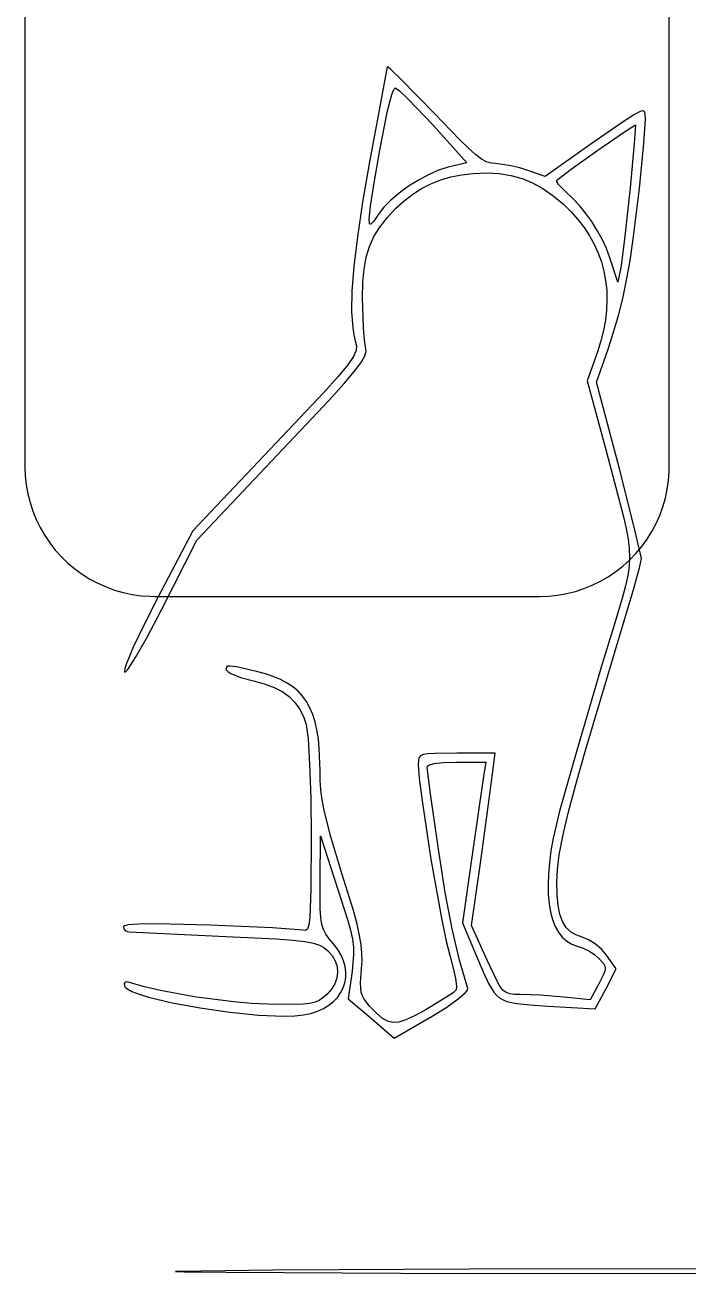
# Model space of a CAD drawing. Extents: x 45 to 603, y -200 to 395.
# Drawn here: x 44.6 to 241, y -199.7 to 170.3 of the extents above; entities that cross this region are included whole.
import ezdxf

# ---------------------------------------------------------------- set-up
doc = ezdxf.new("R2010")
doc.units = 0

msp = doc.modelspace()

# ---------------------------------------------------------------- linework, layer by layer
at = {"layer": 'Layer 1'}
for p, q in [((44.6336, 356.5), (44.6336, 39.4004)), ((235.443, 39.4004), (235.443, 356.494)), ((151.871, 157.91), (149.22516, 143.4902)), ((151.871098, 157.9101), (151.871, 157.91)), ((152.158938, 157.796132), (151.871098, 157.9101)), ((152.983185, 157.097709), (152.158938, 157.796132)), ((156.005246, 154.189341), (152.983185, 157.097709)), ((153.900846, 151.138278), (154.38454, 151.69225)), ((154.38454, 151.69225), (155.544161, 150.811681)), ((165.894098, 144.0194), (156.005246, 154.189341)), ((152.00328, 144.81307), (153.293128, 149.641727)), ((153.293128, 149.641727), (153.900846, 151.138278)), ((155.544161, 150.811681), (158.006029, 148.418025)), ((158.006029, 148.418025), (165.49704, 140.57975)), ((149.760518, 133.150694), (152.00328, 144.81307)), ((226.880708, 144.68086), (225.196053, 143.744481)), ((227.574726, 144.880346), (226.880708, 144.68086)), ((228.067204, 144.713957), (227.574726, 144.880346)), ((228.355043, 143.927444), (228.067204, 144.713957)), ((149.22516, 143.4902), (146.661745, 129.713236)), ((173.302449, 136.346465), (165.894098, 144.0194)), ((221.837077, 141.555462), (211.931708, 134.75896)), ((225.196053, 143.744481), (221.837077, 141.555462)), ((221.954813, 138.465061), (225.425416, 140.71195)), ((225.425416, 140.71195), (225.07815, 135.155682)), ((227.959717, 135.304688), (228.435142, 142.26656)), ((228.435142, 142.26656), (228.355043, 143.927444)), ((165.49704, 140.57975), (165.4971, 140.5797)), ((165.4971, 140.5797), (175.5513, 129.4672)), ((214.329416, 133.154779), (221.954813, 138.465061)), ((175.977228, 133.750236), (173.302449, 136.346465)), ((178.131107, 131.848539), (175.977228, 133.750236)), ((211.931708, 134.75896), (198.702508, 125.36623)), ((225.07815, 135.155682), (223.837916, 122.05875)), ((226.616124, 121.79436), (227.959717, 135.304688)), ((146.661745, 129.713236), (144.61768, 117.759417)), ((148.051058, 123.54711), (149.760518, 133.150694)), ((179.88811, 130.542156), (178.131107, 131.848539)), ((181.37226, 129.731868), (179.88811, 130.542156)), ((182.707582, 129.318455), (181.37226, 129.731868)), ((206.431169, 127.522032), (214.329416, 133.154779)), ((164.184521, 125.936656), (161.174613, 124.330547)), ((167.16032, 127.232705), (164.184521, 125.936656)), ((169.99504, 128.14428), (167.16032, 127.232705)), ((175.5513, 129.4672), (169.99504, 128.14428)), ((170.813551, 125.293897), (174.021624, 125.919447)), ((174.021624, 125.919447), (177.403326, 126.2923)), ((177.403326, 126.2923), (181.405669, 126.431827)), ((181.405669, 126.431827), (185.11346, 126.24269)), ((184.018098, 129.2027), (182.707582, 129.318455)), ((186.101694, 128.98566), (184.018098, 129.2027)), ((185.11346, 126.24269), (188.57941, 125.706287)), ((188.582169, 128.557779), (186.101694, 128.98566)), ((191.161863, 127.956263), (188.582169, 128.557779)), ((193.543118, 127.21832), (191.161863, 127.956263)), ((198.702508, 125.36623), (193.543118, 127.21832)), ((202.142016, 124.30775), (206.431169, 127.522032)), ((146.961716, 116.572831), (148.051058, 123.54711)), ((158.237568, 122.488791), (155.480356, 120.485803)), ((161.174613, 124.330547), (158.237568, 122.488791)), ((162.107087, 121.854555), (164.868683, 123.266102)), ((164.868683, 123.266102), (167.766704, 124.410999)), ((167.766704, 124.410999), (170.813551, 125.293897)), ((188.57941, 125.706287), (191.856226, 124.804013)), ((191.856226, 124.804013), (194.996617, 123.517266)), ((194.996617, 123.517266), (198.053292, 121.827442)), ((202.127545, 123.826127), (202.142016, 124.30775)), ((202.621572, 123.034441), (202.127545, 123.826127)), ((204.787856, 120.86816), (202.621572, 123.034441)), ((153.00995, 118.395996), (150.933321, 116.293784)), ((155.480356, 120.485803), (153.00995, 118.395996)), ((156.943559, 118.212905), (159.469513, 120.171707)), ((159.469513, 120.171707), (162.107087, 121.854555)), ((198.053292, 121.827442), (201.078958, 119.715938)), ((201.078958, 119.715938), (204.126326, 117.16415)), ((206.880755, 118.925381), (204.787856, 120.86816)), ((208.880636, 116.785715), (206.880755, 118.925381)), ((223.8379, 122.0588), (222.316544, 107.7051)), ((223.837916, 122.05875), (223.8379, 122.0588)), ((224.815711, 106.820585), (226.616124, 121.79436)), ((144.61768, 117.759417), (143.07901, 107.492318)), ((146.57931, 112.79837), (146.961716, 116.572831)), ((150.933321, 116.293784), (149.35744, 114.25358)), ((151.887521, 113.159979), (154.516826, 115.9735)), ((154.516826, 115.9735), (156.943559, 118.212905)), ((204.126326, 117.16415), (206.375735, 114.942865)), ((206.375735, 114.942865), (208.410817, 112.645808)), ((210.768896, 114.475517), (208.880636, 116.785715)), ((146.678528, 111.500252), (146.57931, 112.79837)), ((146.830456, 111.235667), (146.678528, 111.500252)), ((147.075403, 111.243935), (146.830456, 111.235667)), ((147.918763, 112.128638), (147.075403, 111.243935)), ((149.35744, 114.25358), (147.918763, 112.128638)), ((149.729508, 110.406912), (151.887521, 113.159979)), ((208.410817, 112.645808), (210.231184, 110.274725)), ((212.526931, 112.021141), (210.768896, 114.475517)), ((214.136138, 109.448943), (212.526931, 112.021141)), ((143.07901, 107.492318), (142.031785, 98.775512)), ((146.678523, 104.679075), (148.005577, 107.613534)), ((148.005577, 107.613534), (149.729508, 110.406912)), ((210.231184, 110.274725), (211.836448, 107.831359)), ((211.836448, 107.831359), (213.226222, 105.317455)), ((215.577914, 106.785276), (214.136138, 109.448943)), ((222.316544, 107.7051), (221.19206, 98.9077)), ((145.711139, 101.50277), (146.678523, 104.679075)), ((213.226222, 105.317455), (214.400118, 102.734756)), ((216.833654, 104.056497), (215.577914, 106.785276)), ((217.884756, 101.28896), (216.833654, 104.056497)), ((223.86047, 100.465408), (224.815711, 106.820585)), ((145.066216, 97.98385), (145.711139, 101.50277)), ((214.400118, 102.734756), (215.357748, 100.085006)), ((215.357748, 100.085006), (216.098726, 97.36995)), ((220.266016, 94.14519), (217.884756, 101.28896)), ((222.829264, 94.674535), (223.86047, 100.465408)), ((142.031785, 98.775512), (141.462051, 91.472574)), ((144.706547, 94.021549), (145.066216, 97.98385)), ((216.098726, 97.36995), (216.622663, 94.591331)), ((221.19206, 98.9077), (220.266016, 94.14519)), ((144.594926, 89.5151), (144.706547, 94.021549)), ((216.622663, 94.591331), (216.929172, 91.750894)), ((221.692638, 89.30534), (222.829264, 94.674535)), ((141.462051, 91.472574), (141.355855, 85.447077)), ((144.85951, 80.535792), (144.594926, 89.5151)), ((217.017865, 88.850383), (216.888354, 85.891541)), ((216.929172, 91.750894), (217.017865, 88.850383)), ((220.421137, 84.215197), (221.692638, 89.30534)), ((141.355855, 85.447077), (141.699246, 80.562594)), ((216.888354, 85.891541), (216.540253, 82.876112)), ((216.540253, 82.876112), (215.973172, 79.805842)), ((218.985304, 79.26148), (220.421137, 84.215197)), ((141.699246, 80.562594), (142.035176, 78.5056)), ((142.035176, 78.5056), (142.47827, 76.6827)), ((145.153033, 77.032122), (144.85951, 80.535792)), ((215.973172, 79.805842), (215.186726, 76.682473)), ((217.355684, 74.30156), (218.985304, 79.26148)), ((142.47827, 76.6827), (142.806933, 75.256427)), ((142.806933, 75.256427), (142.726318, 73.830154)), ((145.52097, 74.8307), (145.153033, 77.032122)), ((145.679375, 73.654027), (145.52097, 74.8307)), ((213.916094, 64.51195), (217.355684, 74.30156)), ((215.186726, 76.682473), (214.180526, 73.50775)), ((141.975974, 72.069016), (140.295451, 69.638149)), ((142.726318, 73.830154), (141.975974, 72.069016)), ((142.263307, 67.686912), (144.253631, 70.333279)), ((144.253631, 70.333279), (145.324625, 72.238602)), ((145.324625, 72.238602), (145.679375, 73.654027)), ((214.180526, 73.50775), (211.137806, 64.90877)), ((140.295451, 69.638149), (137.424299, 66.202688)), ((139.150567, 64.048357), (142.263307, 67.686912)), ((137.424299, 66.202688), (133.102068, 61.427769)), ((134.712322, 59.166467), (139.150567, 64.048357)), ((211.137806, 64.90877), (216.429486, 45.19727)), ((220.662984, 39.24415), (213.916094, 64.51195)), ((133.102068, 61.427769), (119.06257, 46.5201)), ((121.04697, 44.6681), (134.712322, 59.166467)), ((119.06257, 46.5201), (94.32397, 20.4586)), ((95.51457, 17.6805), (121.04697, 44.6681)), ((216.429486, 45.19727), (219.645577, 33.297439)), ((44.6336, 39.4004), (44.7274, 36.7234)), ((225.309739, 20.789382), (220.662984, 39.24415)), ((235.233, 35.3914), (235.42, 38.0634)), ((235.42, 38.0634), (235.443, 39.4003)), ((44.7274, 36.7234), (45.0077, 34.0595)), ((45.0077, 34.0595), (45.4731, 31.4217)), ((219.645577, 33.297439), (221.942343, 24.586572)), ((234.86, 32.7389), (235.233, 35.3914)), ((45.4731, 31.4217), (46.1215, 28.8228)), ((233.564, 27.5441), (234.303, 30.1189)), ((234.303, 30.1189), (234.86, 32.7389)), ((46.1215, 28.8228), (46.9495, 26.2754)), ((46.9495, 26.2754), (47.9532, 23.792)), ((232.648, 25.0271), (233.564, 27.5441)), ((47.9532, 23.792), (49.1277, 21.3846)), ((221.942343, 24.586572), (222.741618, 21.101921)), ((230.301, 20.2152), (231.558, 22.5802)), ((231.558, 22.5802), (232.648, 25.0271)), ((49.1277, 21.3846), (50.4673, 19.0651)), ((50.4673, 19.0651), (51.9654, 16.8446)), ((94.32397, 20.4586), (84.00517, 0.7471)), ((222.741618, 21.101921), (223.305829, 18.024419)), ((227.277584, 12.25655), (225.309739, 20.789382)), ((228.881, 17.9437), (230.301, 20.2152)), ((51.9654, 16.8446), (53.6147, 14.734)), ((85.06347, -2.9571), (95.51457, 17.6805)), ((223.305829, 18.024419), (223.633232, 15.224033)), ((223.633232, 15.224033), (223.722083, 12.570732)), ((225.585, 13.725), (227.307, 15.7768)), ((227.307, 15.7768), (228.881, 17.9437)), ((53.6147, 14.734), (55.4073, 12.7437)), ((55.4073, 12.7437), (57.3343, 10.8832)), ((221.733, 10.006), (223.724, 11.7983)), ((223.722083, 12.570732), (223.570639, 9.934486)), ((223.724, 11.7983), (225.585, 13.725)), ((226.649198, 9.530111), (227.277584, 12.25655)), ((57.3343, 10.8832), (59.3864, 9.16168)), ((59.3864, 9.16168), (61.5536, 7.58751)), ((61.5536, 7.58751), (63.8253, 6.16835)), ((217.402, 6.85935), (219.623, 8.35707)), ((219.623, 8.35707), (221.733, 10.006)), ((223.570639, 9.934486), (223.177154, 7.185263)), ((224.929403, 3.343387), (226.649198, 9.530111)), ((63.8253, 6.16835), (66.1905, 4.91111)), ((66.1905, 4.91111), (68.6377, 3.82192)), ((68.6377, 3.82192), (71.1548, 2.90609)), ((210.191, 3.34285), (212.674, 4.34612)), ((212.674, 4.34612), (215.082, 5.52019)), ((215.082, 5.52019), (217.402, 6.85935)), ((222.539885, 4.193032), (221.657087, 0.827762)), ((223.177154, 7.185263), (222.539885, 4.193032)), ((71.1548, 2.90609), (73.7297, 2.16807)), ((73.7297, 2.16807), (76.3498, 1.61148)), ((76.3498, 1.61148), (79.0024, 1.239)), ((79.0024, 1.239), (81.6745, 1.05247)), ((84.00517, 0.7471), (80.017803, -7.093244)), ((81.6745, 1.05247), (83.0047, 1.02925)), ((83.0047, 1.02925), (197.065, 1.02925)), ((197.065, 1.02925), (199.742, 1.12258)), ((199.742, 1.12258), (202.406, 1.40242)), ((202.406, 1.40242), (205.044, 1.8674)), ((205.044, 1.8674), (207.643, 2.51526)), ((207.643, 2.51526), (210.191, 3.34285)), ((221.657087, 0.827762), (219.147932, -7.542019)), ((219.207774, -15.78935), (224.929403, 3.343387)), ((80.817743, -11.037248), (85.06347, -2.9571)), ((80.017803, -7.093244), (76.811785, -13.8546)), ((77.390564, -17.095809), (80.817743, -11.037248)), ((219.147932, -7.542019), (215.635734, -18.96433)), ((76.811785, -13.8546), (74.721985, -18.805231)), ((75.054788, -20.64909), (77.390564, -17.095809)), ((210.736933, -44.215613), (219.207774, -15.78935)), ((74.200313, -20.372857), (74.08327, -21.2134)), ((74.08327, -21.2134), (74.183329, -21.378991)), ((74.183329, -21.378991), (74.381444, -21.335098)), ((74.721985, -18.805231), (74.200313, -20.372857)), ((74.381444, -21.335098), (75.054788, -20.64909)), ((104.510486, -19.625896), (104.173814, -20.139303)), ((104.173814, -20.139303), (104.247969, -20.682166)), ((104.247969, -20.682166), (104.722101, -21.246733)), ((105.353845, -19.594887), (104.510486, -19.625896)), ((104.722101, -21.246733), (105.585357, -21.825252)), ((107.288615, -19.873939), (105.353845, -19.594887)), ((105.585357, -21.825252), (108.435835, -22.993143)), ((113.241756, -21.213396), (107.288615, -19.873939)), ((115.829046, -21.924015), (113.241756, -21.213396)), ((118.189022, -22.724937), (115.829046, -21.924015)), ((215.635734, -18.96433), (208.0455, -44.612468)), ((108.435835, -22.993143), (112.712586, -24.123826)), ((112.712586, -24.123826), (115.759178, -24.924813)), ((115.759178, -24.924813), (118.456954, -25.942841)), ((120.330019, -23.628952), (118.189022, -22.724937)), ((122.260369, -24.648851), (120.330019, -23.628952)), ((123.988404, -25.797423), (122.260369, -24.648851)), ((125.522458, -27.087459), (123.988404, -25.797423)), ((118.456954, -25.942841), (120.816766, -27.184112)), ((120.816766, -27.184112), (122.849466, -28.654825)), ((122.849466, -28.654825), (124.565906, -30.361182)), ((126.870864, -28.531749), (125.522458, -27.087459)), ((128.041954, -30.143084), (126.870864, -28.531749)), ((124.565906, -30.361182), (125.976938, -32.309384)), ((125.976938, -32.309384), (127.093414, -34.505631)), ((129.044061, -31.934253), (128.041954, -30.143084)), ((129.885518, -33.918047), (129.044061, -31.934253)), ((127.093414, -34.505631), (127.926186, -36.956126)), ((127.926186, -36.956126), (128.488427, -41.141933)), ((130.574658, -36.107257), (129.885518, -33.918047)), ((131.119814, -38.514673), (130.574658, -36.107257)), ((131.529319, -41.153084), (131.119814, -38.514673)), ((128.488427, -41.141933), (128.951448, -48.713596)), ((131.811506, -44.035281), (131.529319, -41.153084)), ((132.027256, -50.582196), (131.811506, -44.035281)), ((207.761908, -54.726627), (210.736933, -44.215613)), ((161.159143, -47.638419), (161.131496, -48.730086)), ((161.327868, -46.818053), (161.159143, -47.638419)), ((161.766344, -46.230232), (161.327868, -46.818053)), ((162.603246, -45.836199), (161.766344, -46.230232)), ((163.967248, -45.597194), (162.603246, -45.836199)), ((165.987024, -45.474463), (163.967248, -45.597194)), ((172.508596, -45.422786), (165.987024, -45.474463)), ((168.521262, -48.167786), (172.376334, -48.068568)), ((172.376334, -48.068568), (181.107604, -48.068568)), ((183.885696, -45.422786), (172.508596, -45.422786)), ((181.107604, -48.068568), (180.446144, -52.301908)), ((182.959652, -52.301966), (183.885696, -45.422786)), ((208.0455, -44.612468), (202.935734, -62.62073)), ((128.951448, -48.713596), (129.265641, -58.740924)), ((132.088751, -53.47404), (132.027256, -50.582196)), ((161.131496, -48.730086), (161.431995, -52.889018)), ((163.777354, -49.656068), (163.90267, -49.283996)), ((164.73647, -57.444743), (163.777354, -49.656068)), ((163.90267, -49.283996), (164.283784, -48.961534)), ((164.283784, -48.961534), (165.844417, -48.465441)), ((165.844417, -48.465441), (168.521262, -48.167786)), ((132.295974, -56.303862), (132.088751, -53.47404)), ((161.431995, -52.889018), (162.245642, -59.478819)), ((180.446144, -52.301908), (179.123224, -61.099331)), ((181.636735, -62.703366), (182.959652, -52.301966)), ((205.515524, -63.216051), (207.761908, -54.726627)), ((129.265641, -58.740924), (129.381396, -70.293726)), ((132.683032, -59.232894), (132.295974, -56.303862)), ((167.084654, -73.865468), (164.73647, -57.444743)), ((133.284031, -62.422371), (132.683032, -59.232894)), ((135.264278, -70.227593), (133.284031, -62.422371)), ((162.245642, -59.478819), (164.88528, -76.776012)), ((179.123224, -61.099331), (177.006554, -76.246808)), ((179.520062, -77.966566), (181.636735, -62.703366)), ((202.935734, -62.62073), (201.074086, -70.582806)), ((203.914065, -70.01875), (205.515524, -63.216051)), ((132.027262, -83.655178), (132.159554, -69.896778)), ((132.159554, -69.896778), (137.318944, -85.771778)), ((138.509566, -81.009396), (135.264278, -70.227593)), ((202.873815, -75.469589), (203.914065, -70.01875)), ((129.381396, -70.293726), (129.325585, -85.736743)), ((169.118643, -86.695745), (167.084654, -73.865468)), ((201.074086, -70.582806), (200.419893, -74.307557)), ((164.88528, -76.776012), (167.996208, -94.271643)), ((177.006554, -76.246808), (174.228424, -95.693708)), ((200.419893, -74.307557), (199.948829, -77.848791)), ((202.311056, -79.903434), (202.873815, -75.469589)), ((141.893348, -92.037168), (138.509566, -81.009396)), ((176.874222, -96.487466), (179.520062, -77.966566)), ((199.659924, -81.197012), (199.552211, -84.342724)), ((199.948829, -77.848791), (199.659924, -81.197012)), ((202.142074, -83.65515), (202.311056, -79.903434)), ((132.107877, -91.512086), (132.027262, -83.655178)), ((199.552211, -84.342724), (199.62472, -87.276433)), ((202.238192, -87.371208), (202.142074, -83.65515)), ((129.325585, -85.736743), (129.034129, -94.122814)), ((137.318944, -85.771778), (140.175623, -94.670476)), ((171.152633, -97.430006), (169.118643, -86.695745)), ((199.62472, -87.276433), (199.876482, -89.988643)), ((202.53895, -90.513656), (202.238192, -87.371208)), ((132.271433, -94.117361), (132.107877, -91.512086)), ((142.990701, -96.0713), (141.893348, -92.037168)), ((199.876482, -89.988643), (200.306527, -92.469858)), ((200.306527, -92.469858), (200.913888, -94.710584)), ((203.06295, -93.129004), (202.53895, -90.513656)), ((79.738823, -95.974877), (75.240881, -96.262198)), ((87.659822, -96.010017), (79.738823, -95.974877)), ((99.351136, -96.355216), (87.659822, -96.010017)), ((129.034129, -94.122814), (128.741898, -96.301237)), ((132.572966, -96.107167), (132.271433, -94.117361)), ((133.054333, -97.681493), (132.572966, -96.107167)), ((140.175623, -94.670476), (141.053608, -97.861761)), ((143.751638, -99.381446), (142.990701, -96.0713)), ((167.996208, -94.271643), (169.398968, -101.109489)), ((174.228424, -95.693708), (178.329474, -105.483318)), ((200.913888, -94.710584), (201.697596, -96.701326)), ((203.828797, -95.263761), (203.06295, -93.129004)), ((204.855093, -96.964435), (203.828797, -95.263761)), ((74.167038, -96.530658), (73.818736, -96.884384)), ((73.818736, -96.884384), (73.957229, -97.446625)), ((73.957229, -97.446625), (74.331368, -97.909646)), ((75.240881, -96.262198), (74.167038, -96.530658)), ((74.331368, -97.909646), (74.879141, -98.223839)), ((74.879141, -98.223839), (75.538536, -98.339594)), ((75.538536, -98.339594), (104.113636, -99.662514)), ((117.938125, -97.132428), (99.351136, -96.355216)), ((104.113636, -99.662514), (119.021306, -100.435596)), ((127.000136, -97.810426), (117.938125, -97.132428)), ((127.748156, -97.892346), (127.000136, -97.810426)), ((128.055018, -97.761318), (127.748156, -97.892346)), ((128.320991, -97.473515), (128.055018, -97.761318)), ((128.741898, -96.301237), (128.320991, -97.473515)), ((133.757392, -99.040328), (133.054333, -97.681493)), ((134.724003, -100.38366), (133.757392, -99.040328)), ((141.053608, -97.861761), (141.618433, -100.505791)), ((144.22112, -102.164492), (143.751638, -99.381446)), ((173.335451, -106.700773), (171.152633, -97.430006)), ((181.504442, -106.673966), (176.874222, -96.487466)), ((201.697596, -96.701326), (202.656681, -98.432588)), ((202.656681, -98.432588), (203.790174, -99.894874)), ((206.160442, -98.277536), (204.855093, -96.964435)), ((207.763448, -99.249571), (206.160442, -98.277536)), ((209.682714, -99.92705), (207.763448, -99.249571)), ((119.021306, -100.435596), (123.935755, -100.792681)), ((123.935755, -100.792681), (127.529348, -101.183872)), ((127.529348, -101.183872), (130.081141, -101.649477)), ((130.081141, -101.649477), (131.870184, -102.229803)), ((131.870184, -102.229803), (133.175532, -102.96516)), ((133.175532, -102.96516), (134.276236, -103.895854)), ((135.996022, -101.911478), (134.724003, -100.38366)), ((137.269946, -103.544428), (135.996022, -101.911478)), ((138.268499, -105.208189), (137.269946, -103.544428)), ((141.618433, -100.505791), (141.910405, -102.821156)), ((141.910405, -102.821156), (141.969833, -105.026448)), ((144.444104, -104.617324), (144.22112, -102.164492)), ((169.398968, -101.109489), (170.524226, -105.615686)), ((203.790174, -99.894874), (205.097106, -101.07869)), ((205.097106, -101.07869), (206.576509, -101.974541)), ((206.576509, -101.974541), (208.227414, -102.57293)), ((208.227414, -102.57293), (210.003019, -103.170311)), ((211.58028, -100.698064), (209.682714, -99.92705)), ((210.003019, -103.170311), (211.815834, -104.077751)), ((213.552259, -101.927965), (211.58028, -100.698064)), ((215.375408, -103.480329), (213.552259, -101.927965)), ((216.826484, -105.21873), (215.375408, -103.480329)), ((134.276236, -103.895854), (135.577969, -105.353651)), ((135.577969, -105.353651), (136.504529, -106.92617)), ((136.504529, -106.92617), (137.052818, -108.579303)), ((138.998463, -106.887064), (138.268499, -105.208189)), ((139.466622, -108.565356), (138.998463, -106.887064)), ((141.969833, -105.026448), (141.552284, -109.981178)), ((144.330416, -109.319896), (144.46555, -106.93683)), ((144.46555, -106.93683), (144.444104, -104.617324)), ((170.524226, -105.615686), (171.483342, -109.082149)), ((175.815924, -115.140568), (173.335451, -106.700773)), ((178.329474, -105.483318), (180.297059, -110.178641)), ((184.261903, -112.563036), (181.504442, -106.673966)), ((211.815834, -104.077751), (213.455016, -105.158825)), ((213.455016, -105.158825), (214.709724, -106.27711)), ((214.709724, -106.27711), (216.047116, -107.843944)), ((219.736904, -109.31978), (216.826484, -105.21873)), ((137.219733, -110.278944), (137.002175, -111.990986)), ((137.052818, -108.579303), (137.219733, -110.278944)), ((139.679757, -110.227369), (139.466622, -108.565356)), ((139.64465, -111.857407), (139.679757, -110.227369)), ((141.552284, -109.981178), (140.361654, -118.183278)), ((144.03276, -113.472606), (144.330416, -109.319896)), ((171.483342, -109.082149), (172.144801, -112.11453)), ((180.297059, -110.178641), (181.915827, -113.677143)), ((215.993372, -110.927999), (214.577432, -113.68546)), ((216.35175, -109.9694), (215.993372, -110.927999)), ((216.047116, -107.843944), (216.377071, -108.504887)), ((216.479133, -109.187534), (216.35175, -109.9694)), ((216.377071, -108.504887), (216.479133, -109.187534)), ((216.694184, -115.27292), (219.736904, -109.31978)), ((74.265268, -113.238953), (73.982079, -113.625493)), ((73.982079, -113.625493), (74.083362, -114.346898)), ((74.083362, -114.346898), (74.317017, -114.737641)), ((74.920527, -113.174874), (74.265268, -113.238953)), ((75.935452, -113.420854), (74.920527, -113.174874)), ((80.035213, -114.589003), (75.935452, -113.420854)), ((84.772149, -115.696691), (80.035213, -114.589003)), ((136.397042, -113.681323), (135.401235, -115.315848)), ((137.002175, -111.990986), (136.397042, -113.681323)), ((138.856845, -114.958769), (139.368086, -113.439773)), ((139.368086, -113.439773), (139.64465, -111.857407)), ((144.060666, -114.991633), (144.03276, -113.472606)), ((172.144801, -112.11453), (172.458995, -114.377964)), ((172.458995, -114.377964), (172.376316, -115.537586)), ((181.915827, -113.677143), (183.45708, -116.171057)), ((185.276314, -114.373528), (184.261903, -112.563036)), ((186.200808, -115.587154), (185.276314, -114.373528)), ((214.577432, -113.68546), (212.063882, -118.44797)), ((74.317017, -114.737641), (74.761972, -115.139649)), ((74.761972, -115.139649), (76.238015, -115.969801)), ((76.238015, -115.969801), (78.415954, -116.822046)), ((78.415954, -116.822046), (81.200253, -117.681073)), ((81.200253, -117.681073), (88.205782, -119.35824)), ((89.964873, -116.720663), (84.772149, -115.696691)), ((95.432002, -117.637664), (89.964873, -116.720663)), ((106.46393, -119.057737), (95.432002, -117.637664)), ((132.892079, -117.869957), (131.801962, -118.636063)), ((134.011652, -116.860454), (132.892079, -117.869957)), ((135.401235, -115.315848), (134.011652, -116.860454)), ((135.982888, -118.978581), (137.157463, -117.74387)), ((137.157463, -117.74387), (138.11771, -116.398701)), ((138.11771, -116.398701), (138.856845, -114.958769)), ((140.361654, -118.183278), (147.240834, -124.004128)), ((144.2312, -116.248661), (144.060666, -114.991633)), ((144.562964, -117.325856), (144.2312, -116.248661)), ((145.074563, -118.305384), (144.562964, -117.325856)), ((146.711676, -120.300096), (145.074563, -118.305384)), ((169.3336, -117.819622), (163.115876, -121.490726)), ((171.413065, -116.39335), (169.3336, -117.819622)), ((169.546476, -120.628613), (172.955057, -118.199816)), ((172.376316, -115.537586), (171.413065, -116.39335)), ((172.955057, -118.199816), (175.148221, -116.291919)), ((175.148221, -116.291919), (175.692133, -115.606947)), ((175.692133, -115.606947), (175.815924, -115.140568)), ((183.45708, -116.171057), (184.28342, -117.101367)), ((184.28342, -117.101367), (185.192119, -117.852618)), ((185.192119, -117.852618), (186.21709, -118.448839)), ((187.150107, -116.323287), (186.200808, -115.587154)), ((188.238932, -116.701302), (187.150107, -116.323287)), ((189.582007, -116.84057), (188.238932, -116.701302)), ((191.294052, -116.860466), (189.582007, -116.84057)), ((197.230637, -117.108514), (191.294052, -116.860466)), ((204.258652, -117.654218), (197.230637, -117.108514)), ((212.063882, -118.44797), (204.258652, -117.654218)), ((213.519174, -121.09377), (216.694184, -115.27292)), ((88.205782, -119.35824), (96.490307, -120.878827)), ((96.490307, -120.878827), (105.289532, -122.120358)), ((111.665959, -119.5143), (106.46393, -119.057737)), ((116.416852, -119.770874), (111.665959, -119.5143)), ((124.35642, -119.855627), (116.416852, -119.770874)), ((127.018531, -119.768554), (124.35642, -119.855627)), ((129.034171, -119.555905), (127.018531, -119.768554)), ((130.57232, -119.188227), (129.034171, -119.555905)), ((129.276946, -122.498908), (131.241013, -121.862997)), ((131.801962, -118.636063), (130.57232, -119.188227)), ((131.241013, -121.862997), (133.01788, -121.053841)), ((133.01788, -121.053841), (134.600766, -120.087137)), ((134.600766, -120.087137), (135.982888, -118.978581)), ((148.707927, -122.386022), (146.711676, -120.300096)), ((163.115876, -121.490726), (159.990993, -123.181325)), ((165.232524, -123.342668), (169.546476, -120.628613)), ((186.21709, -118.448839), (187.392246, -118.91406)), ((187.392246, -118.91406), (190.328763, -119.547618)), ((190.328763, -119.547618), (194.272972, -119.945526)), ((194.272972, -119.945526), (199.496174, -120.300018)), ((199.496174, -120.300018), (213.519174, -121.09377)), ((105.289532, -122.120358), (113.839163, -122.960361)), ((113.839163, -122.960361), (121.374905, -123.276359)), ((121.374905, -123.276359), (124.523725, -123.199583)), ((124.523725, -123.199583), (127.132462, -122.945878)), ((127.132462, -122.945878), (129.276946, -122.498908)), ((147.240834, -124.004128), (153.987724, -129.824978)), ((150.428233, -123.890586), (148.707927, -122.386022)), ((152.018319, -124.827741), (150.428233, -123.890586)), ((153.623911, -125.21144), (152.018319, -124.827741)), ((155.390737, -125.055635), (153.623911, -125.21144)), ((153.987724, -129.824978), (165.232524, -123.342668)), ((157.464522, -124.374279), (155.390737, -125.055635)), ((159.990993, -123.181325), (157.464522, -124.374279)), ((89.6937, -198.882), (89.18991, -198.919195)), ((89.18991, -198.919195), (89.379443, -198.956317)), ((89.379443, -198.956317), (91.774719, -199.030053)), ((118.010947, -198.529049), (89.6937, -198.882)), ((89.6937, -198.882), (89.6937, -198.882)), ((91.774719, -199.030053), (104.183824, -199.173456)), ((104.183824, -199.173456), (155.905894, -199.427705)), ((176.506225, -198.266015), (118.010947, -198.529049)), ((155.905894, -199.427705), (338.4027, -199.675752)), ((343.1651, -198.022101), (176.506225, -198.266015))]:
    msp.add_line(p, q, dxfattribs=at)

doc.saveas('drawing.dxf')
